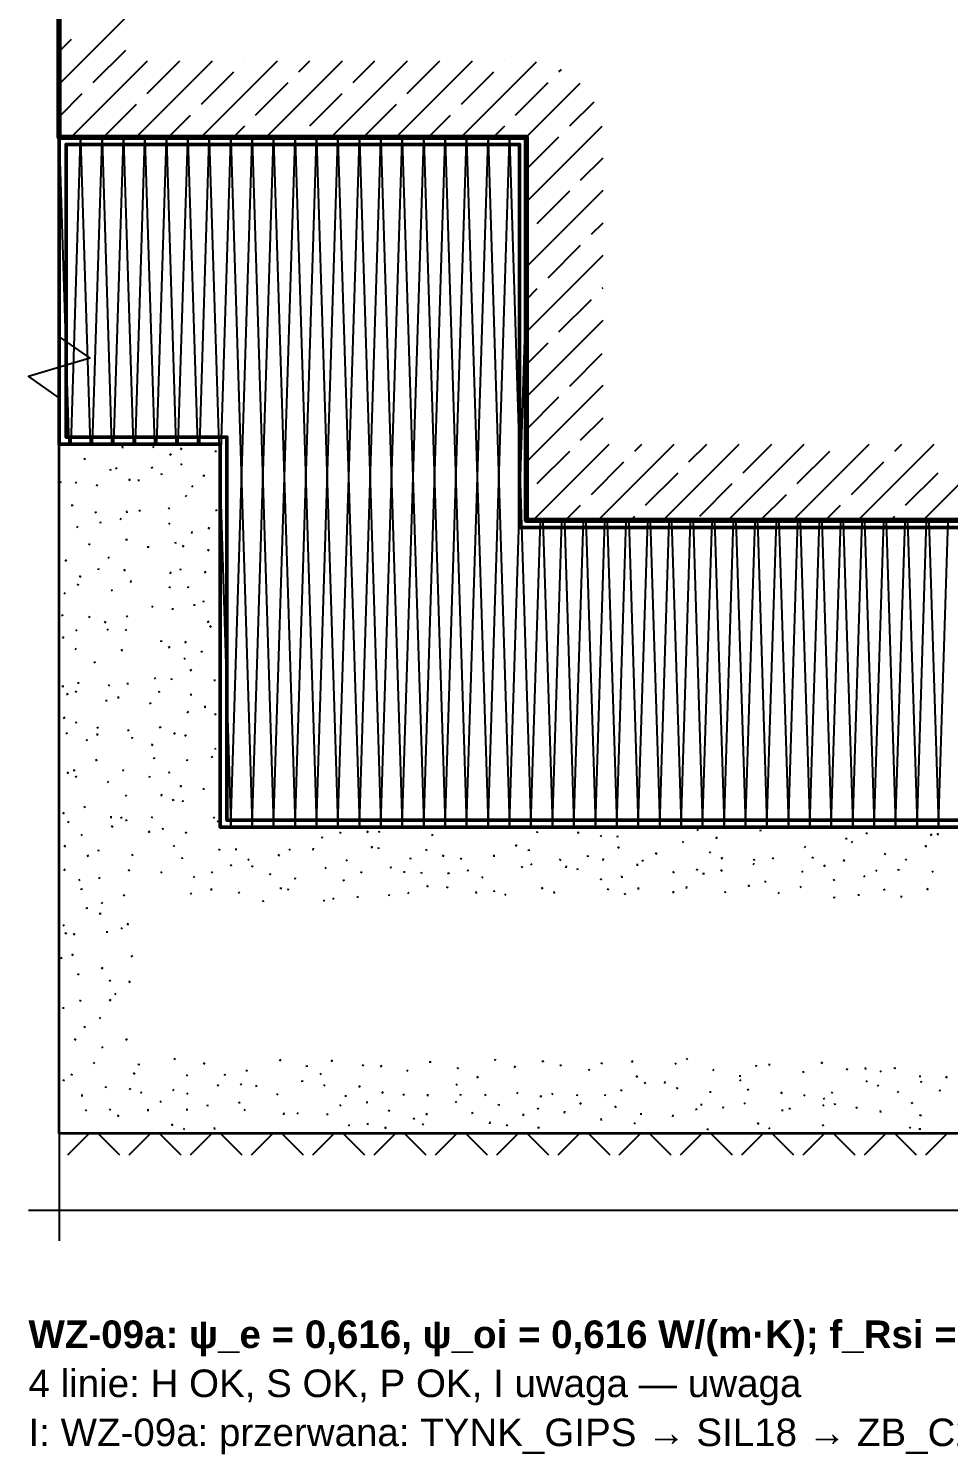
# Model space of a CAD drawing. Header units: metres. Extents: x -0.4 to 46.8, y -1.3 to 1.1.
# Drawn here: x 22.205 to 22.806, y -1.259 to -0.329 of the extents above; entities that cross this region are included whole.
import ezdxf

# ---------------------------------------------------------------- set-up
doc = ezdxf.new("R2010")
doc.units = ezdxf.units.M
doc.linetypes.add('KRESKOWA_DROBNA', pattern=[3.15, 2.1, -1.05])
doc.linetypes.add('PUNKTOWA_KROTKA', pattern=[6.3, 4.2, -1.05, 0, -1.05])
doc.layers.add('A-DET-IZOL', color=30, linetype='Continuous', lineweight=35, true_color=0xef6c00)
doc.layers.add('A-DET-MEMBRANY', color=8, linetype='PUNKTOWA_KROTKA', lineweight=25, true_color=0x455a64)
for name, color, linetype, lineweight in [('A-DET-OPIS', 2, 'Continuous', 25), ('A-DET-PRZERWA', 8, 'Continuous', 25), ('A-KRESKOWANIE', 8, 'Continuous', 18), ('A-SCIANY-IZOL', 4, 'Continuous', 35), ('A-SCIANY-KONSTR', 7, 'Continuous', 50), ('A-WARSTWY', 8, 'Continuous', 25)]:
    doc.layers.add(name, color=color, linetype=linetype, lineweight=lineweight)
doc.styles.add('PL_ARIAL', font='arial.ttf')
doc.styles.add('PL_ARIAL_B', font='arialbd.ttf')

msp = doc.modelspace()

# ---------------------------------------------------------------- linework, layer by layer
at = {"layer": 'A-DET-IZOL', "lineweight": 50, "ltscale": 0.01, "true_color": 0xef6c00}
msp.add_lwpolyline([(23.03461, -0.6545), (23.03461, -0.4045), (23.72061, -0.4045), (23.72061, -0.5955), (23.22561, -0.5955), (23.22561, -0.8455), (22.33461, -0.8455), (22.33461, -0.5955), (22.22961, -0.5955), (22.22961, -0.4045), (22.52561, -0.4045), (22.52561, -0.6545)], close=True, dxfattribs=at)
at = {"layer": 'A-DET-MEMBRANY', "linetype": 'KRESKOWA_DROBNA', "lineweight": 25, "ltscale": 0.01, "true_color": 0x757575, "flags": 128}
msp.add_lwpolyline([(22.22511, -0.6), (22.33011, -0.6), (22.33011, -0.85), (23.23011, -0.85), (23.23011, -0.6), (23.72511, -0.6)], dxfattribs=at)
at = {"layer": 'A-DET-PRZERWA', "lineweight": 25, "ltscale": 0.01, "true_color": 0x000000}
for points in [[(22.22511, 0.02), (22.22511, -0.53), (22.24511, -0.544), (22.20511, -0.556), (22.22511, -0.57), (22.22511, -1.12)], [(22.20511, -1.1), (22.95511, -1.1), (22.96911, -1.08), (22.98111, -1.12), (22.99511, -1.1), (23.74511, -1.1)]]:
    msp.add_lwpolyline(points, dxfattribs=at)
at = {"layer": 'A-KRESKOWANIE', "lineweight": 25, "ltscale": 0.01}
for points in [[(22.22511, -0.36515), (22.27511, -0.31515)], [(22.22511, -0.34393), (22.23317, -0.33588)], [(22.24731, -0.36416), (22.26853, -0.34295)], [(22.23269, -0.4), (22.28269, -0.35)], [(22.27511, -0.4), (22.32511, -0.35)], [(22.28267, -0.37123), (22.30388, -0.35002)], [(22.31754, -0.4), (22.36754, -0.35)], [(22.34631, -0.35002), (22.34632, -0.35)], [(22.35996, -0.4), (22.40996, -0.35)], [(22.38166, -0.35709), (22.38875, -0.35)], [(22.40239, -0.4), (22.45239, -0.35)], [(22.41702, -0.36416), (22.43118, -0.35)], [(22.44482, -0.4), (22.49482, -0.35)], [(22.45237, -0.37123), (22.47359, -0.35002)], [(22.48724, -0.4), (22.53675, -0.3505)], [(22.51601, -0.35002), (22.51603, -0.35)], [(22.31802, -0.3783), (22.33924, -0.35709)], [(22.48773, -0.3783), (22.50894, -0.35709)], [(22.55137, -0.35709), (22.55292, -0.35554)], [(22.22511, -0.38636), (22.24024, -0.37123)], [(22.35338, -0.38537), (22.37459, -0.36416)], [(22.38873, -0.39244), (22.40995, -0.37123)], [(22.52308, -0.38537), (22.5443, -0.36416)], [(22.52967, -0.4), (22.56524, -0.36443)], [(22.25438, -0.39952), (22.2756, -0.3783)], [(22.42409, -0.39952), (22.4453, -0.3783)], [(22.55844, -0.39244), (22.57429, -0.3766)], [(22.29632, -0.4), (22.31095, -0.38537)], [(22.46603, -0.4), (22.48066, -0.38537)], [(22.33875, -0.4), (22.34631, -0.39244)], [(22.38118, -0.4), (22.38166, -0.39952)], [(22.50846, -0.4), (22.51601, -0.39244)], [(22.53011, -0.44198), (22.5795, -0.3926)], [(22.53015, -0.42073), (22.55137, -0.39952)], [(22.22511, -0.4015), (22.23133, -0.6)], [(22.23289, -0.6), (22.23911, -0.4015), (22.24533, -0.6)], [(22.24689, -0.6), (22.25311, -0.4015), (22.25933, -0.6)], [(22.26089, -0.6), (22.26711, -0.4015), (22.27333, -0.6)], [(22.27489, -0.6), (22.28111, -0.4015), (22.28733, -0.6)], [(22.28889, -0.6), (22.29511, -0.4015), (22.30133, -0.6)], [(22.30289, -0.6), (22.30911, -0.4015), (22.31533, -0.6)], [(22.31689, -0.6), (22.32311, -0.4015), (22.32933, -0.6)], [(22.33011, -0.625), (22.33711, -0.8485), (22.35111, -0.4015), (22.36511, -0.8485), (22.37911, -0.4015), (22.39311, -0.8485), (22.40711, -0.4015), (22.42111, -0.8485), (22.43511, -0.4015), (22.44911, -0.8485), (22.46311, -0.4015), (22.47711, -0.8485), (22.49111, -0.4015), (22.50511, -0.8485), (22.51911, -0.4015), (22.53311, -0.8485), (22.53933, -0.65)], [(22.33011, -0.625), (22.33711, -0.4015), (22.35111, -0.8485), (22.36511, -0.4015), (22.37911, -0.8485), (22.39311, -0.4015), (22.40711, -0.8485), (22.42111, -0.4015), (22.43511, -0.8485), (22.44911, -0.4015), (22.46311, -0.8485), (22.47711, -0.4015), (22.49111, -0.8485), (22.50511, -0.4015), (22.51911, -0.8485), (22.53011, -0.49729)], [(22.56551, -0.4278), (22.58011, -0.4132)], [(22.53011, -0.48441), (22.58011, -0.43441)], [(22.53723, -0.45608), (22.55844, -0.43487)], [(22.57258, -0.46315), (22.58011, -0.45562)], [(22.53011, -0.4632), (22.53015, -0.46315)], [(22.5443, -0.49144), (22.56551, -0.47023)], [(22.53011, -0.52684), (22.58011, -0.47684)], [(22.53011, -0.50562), (22.53723, -0.49851)], [(22.57965, -0.49851), (22.58011, -0.49805)], [(22.55137, -0.52679), (22.57258, -0.50558)], [(22.53011, -0.56926), (22.58011, -0.51926)], [(22.53011, -0.54805), (22.5443, -0.53387)], [(22.55844, -0.56215), (22.57965, -0.54094)], [(22.53011, -0.61169), (22.58011, -0.56169)], [(22.53015, -0.59043), (22.55137, -0.56922)], [(22.56551, -0.59751), (22.58011, -0.5829)], [(22.26667, -0.60266), (22.26652, -0.60147)], [(22.2862, -0.60224), (22.28698, -0.60132)], [(22.30456, -0.60352), (22.3052, -0.6025)], [(22.32731, -0.60538), (22.3273, -0.60418)], [(22.53423, -0.65), (22.58423, -0.6)], [(22.53723, -0.62579), (22.55844, -0.60458)], [(22.57665, -0.65), (22.62665, -0.6)], [(22.60087, -0.60458), (22.60544, -0.6)], [(22.61908, -0.65), (22.66908, -0.6)], [(22.63622, -0.61165), (22.64787, -0.6)], [(22.66151, -0.65), (22.71151, -0.6)], [(22.67158, -0.61872), (22.69029, -0.6)], [(22.70393, -0.65), (22.75393, -0.6)], [(22.70693, -0.62579), (22.72814, -0.60458)], [(22.74636, -0.65), (22.79636, -0.6)], [(22.77057, -0.60458), (22.77515, -0.6)], [(22.78879, -0.65), (22.83879, -0.6)], [(22.24178, -0.61042), (22.24197, -0.60924)], [(22.29819, -0.60739), (22.29749, -0.60641)], [(22.30531, -0.61388), (22.30456, -0.61294)], [(22.57258, -0.63286), (22.59379, -0.61165)], [(22.74229, -0.63286), (22.7635, -0.61165)], [(22.2588, -0.6176), (22.25857, -0.61643)], [(22.26287, -0.6164), (22.26237, -0.61531)], [(22.27162, -0.62379), (22.27064, -0.62309)], [(22.27711, -0.62428), (22.27718, -0.62308)], [(22.2861, -0.61588), (22.28557, -0.6148)], [(22.29146, -0.61958), (22.29266, -0.61952)], [(22.319, -0.62064), (22.3202, -0.62054)], [(22.60794, -0.63993), (22.62915, -0.61872)], [(22.77764, -0.63993), (22.79886, -0.61872)], [(22.22663, -0.6252), (22.22545, -0.62497)], [(22.23575, -0.6256), (22.23656, -0.62472)], [(22.24975, -0.62761), (22.2501, -0.62646)], [(22.3117, -0.62784), (22.31254, -0.62698)], [(22.64329, -0.647), (22.6645, -0.62579)], [(22.23422, -0.64023), (22.23302, -0.6401)], [(22.29741, -0.64245), (22.29647, -0.6417)], [(22.30758, -0.63419), (22.30846, -0.63338)], [(22.53011, -0.6329), (22.53015, -0.63286)], [(22.55544, -0.65), (22.56551, -0.63993)], [(22.68272, -0.65), (22.69986, -0.63286)], [(22.72515, -0.65), (22.73522, -0.63993)], [(22.24928, -0.64517), (22.24883, -0.64406)], [(22.25202, -0.65176), (22.2523, -0.65059)], [(22.26493, -0.64918), (22.26585, -0.6484)], [(22.2696, -0.6448), (22.26919, -0.64367)], [(22.27706, -0.64358), (22.2782, -0.64319)], [(22.32715, -0.64344), (22.3282, -0.64286)], [(22.54089, -0.65), (22.54711, -0.8485), (22.55333, -0.65)], [(22.55489, -0.65), (22.56111, -0.8485), (22.56733, -0.65)], [(22.56889, -0.65), (22.57511, -0.8485), (22.58133, -0.65)], [(22.58289, -0.65), (22.58911, -0.8485), (22.59533, -0.65)], [(22.59689, -0.65), (22.60311, -0.8485), (22.60933, -0.65)], [(22.59787, -0.65), (22.60087, -0.647)], [(22.61089, -0.65), (22.61711, -0.8485), (22.62333, -0.65)], [(22.62489, -0.65), (22.63111, -0.8485), (22.63733, -0.65)], [(22.63889, -0.65), (22.64511, -0.8485), (22.65133, -0.65)], [(22.65289, -0.65), (22.65911, -0.8485), (22.66533, -0.65)], [(22.66689, -0.65), (22.67311, -0.8485), (22.67933, -0.65)], [(22.68089, -0.65), (22.68711, -0.8485), (22.69333, -0.65)], [(22.69489, -0.65), (22.70111, -0.8485), (22.70733, -0.65)], [(22.70889, -0.65), (22.71511, -0.8485), (22.72133, -0.65)], [(22.72289, -0.65), (22.72911, -0.8485), (22.73533, -0.65)], [(22.73689, -0.65), (22.74311, -0.8485), (22.74933, -0.65)], [(22.75089, -0.65), (22.75711, -0.8485), (22.76333, -0.65)], [(22.76489, -0.65), (22.77111, -0.8485), (22.77733, -0.65)], [(22.76757, -0.65), (22.77057, -0.647)], [(22.77889, -0.65), (22.78511, -0.8485), (22.79133, -0.65)], [(22.79289, -0.65), (22.79911, -0.8485), (22.80533, -0.65)], [(22.23671, -0.65446), (22.23752, -0.65357)], [(22.29677, -0.65241), (22.29762, -0.65156)], [(22.31172, -0.65835), (22.31187, -0.65716)], [(22.32337, -0.65528), (22.32232, -0.65469)], [(22.2454, -0.66589), (22.24433, -0.66534)], [(22.26963, -0.66248), (22.26843, -0.66244)], [(22.28267, -0.66718), (22.28386, -0.66706)], [(22.30133, -0.66511), (22.30106, -0.66395)], [(22.3067, -0.66709), (22.30568, -0.66646)], [(22.32247, -0.66982), (22.32278, -0.66866)], [(22.22912, -0.67622), (22.23009, -0.67551)], [(22.25705, -0.6744), (22.25788, -0.67353)], [(22.23945, -0.6868), (22.23841, -0.6862)], [(22.25082, -0.6822), (22.25103, -0.68102)], [(22.26816, -0.68298), (22.26751, -0.68197)], [(22.29788, -0.68466), (22.29798, -0.68347)], [(22.30439, -0.68235), (22.30462, -0.68117)], [(22.32075, -0.68432), (22.32028, -0.68322)], [(22.22847, -0.69786), (22.22906, -0.69682)], [(22.23792, -0.69211), (22.23685, -0.69158)], [(22.25896, -0.69568), (22.25999, -0.69507)], [(22.27186, -0.69032), (22.27209, -0.68914)], [(22.2978, -0.69381), (22.29667, -0.6934)], [(22.31008, -0.6936), (22.30889, -0.6934)], [(22.28557, -0.70651), (22.28627, -0.70553)], [(22.31341, -0.70568), (22.31344, -0.70448)], [(22.31887, -0.70273), (22.32006, -0.70264)], [(22.22745, -0.71237), (22.22705, -0.71124)], [(22.24462, -0.7134), (22.24504, -0.71228)], [(22.25577, -0.71668), (22.25474, -0.71606)], [(22.26969, -0.713), (22.26897, -0.71205)], [(22.29858, -0.70753), (22.29978, -0.70747)], [(22.32194, -0.71627), (22.32297, -0.71564)], [(22.22733, -0.72661), (22.22811, -0.7257)], [(22.23609, -0.72202), (22.23695, -0.72118)], [(22.25639, -0.72156), (22.25714, -0.72063)], [(22.26832, -0.72176), (22.26926, -0.72102)], [(22.32378, -0.71942), (22.32428, -0.71833)], [(22.23549, -0.73405), (22.23642, -0.73329)], [(22.26581, -0.7349), (22.26655, -0.73396)], [(22.29108, -0.7287), (22.29226, -0.72849)], [(22.29652, -0.73284), (22.29754, -0.73221)], [(22.30723, -0.72957), (22.30818, -0.72884)], [(22.318, -0.73601), (22.31851, -0.73492)], [(22.24785, -0.74255), (22.24894, -0.74205)], [(22.30748, -0.74068), (22.30667, -0.7398)], [(22.2873, -0.75326), (22.28821, -0.75247)], [(22.2987, -0.75416), (22.29841, -0.75299)], [(22.31144, -0.74816), (22.31086, -0.74711)], [(22.22689, -0.75811), (22.22809, -0.75811)], [(22.23073, -0.76385), (22.23045, -0.76269)], [(22.23594, -0.76218), (22.23635, -0.76105)], [(22.23824, -0.75603), (22.23704, -0.75598)], [(22.25818, -0.75802), (22.25727, -0.75724)], [(22.27043, -0.75648), (22.26923, -0.75642)], [(22.28987, -0.76169), (22.29106, -0.76155)], [(22.32724, -0.75444), (22.32605, -0.75428)], [(22.25607, -0.76806), (22.25592, -0.76687)], [(22.26377, -0.76599), (22.26382, -0.76479)], [(22.28399, -0.76932), (22.2851, -0.76885)], [(22.31179, -0.7637), (22.31059, -0.76369)], [(22.32035, -0.7721), (22.32039, -0.77091)], [(22.22884, -0.7793), (22.22812, -0.77834)], [(22.23695, -0.78193), (22.23577, -0.78172)], [(22.30873, -0.77538), (22.30948, -0.77444)], [(22.32743, -0.77696), (22.32689, -0.77588)], [(22.23036, -0.7893), (22.22994, -0.78818)], [(22.24984, -0.79012), (22.2503, -0.78902)], [(22.25053, -0.78558), (22.25004, -0.78449)], [(22.27068, -0.78735), (22.27016, -0.78626)], [(22.2905, -0.7849), (22.29167, -0.78461)], [(22.30078, -0.78949), (22.30029, -0.78839)], [(22.30723, -0.79053), (22.30824, -0.78987)], [(22.24383, -0.79347), (22.24264, -0.79335)], [(22.27344, -0.79195), (22.27225, -0.79179)], [(22.28656, -0.79673), (22.28549, -0.79619)], [(22.32741, -0.79947), (22.32687, -0.7984)], [(22.24974, -0.80689), (22.24929, -0.80577)], [(22.28723, -0.80554), (22.28725, -0.80434)], [(22.30872, -0.80681), (22.30879, -0.80561)], [(22.32428, -0.80444), (22.32535, -0.8039)], [(22.2314, -0.815), (22.23043, -0.8143)], [(22.23433, -0.81295), (22.23553, -0.81288)], [(22.23635, -0.81763), (22.23596, -0.8165)], [(22.26743, -0.81337), (22.26637, -0.8128)], [(22.28414, -0.8177), (22.28429, -0.81651)], [(22.29639, -0.81431), (22.29758, -0.81421)], [(22.25657, -0.82082), (22.25748, -0.82004)], [(22.30426, -0.82368), (22.30494, -0.8227)], [(22.32004, -0.8255), (22.31893, -0.82504)], [(22.24219, -0.83742), (22.24167, -0.83634)], [(22.26845, -0.82978), (22.26935, -0.82899)], [(22.29196, -0.82979), (22.29208, -0.82859)], [(22.29894, -0.83239), (22.30008, -0.83202)], [(22.30592, -0.83352), (22.30604, -0.83233)], [(22.22784, -0.84132), (22.2283, -0.84021)], [(22.231, -0.84725), (22.23152, -0.84617)], [(22.25915, -0.84413), (22.25901, -0.84294)], [(22.2651, -0.84405), (22.2662, -0.84356)], [(22.26928, -0.84617), (22.2689, -0.84504)], [(22.28535, -0.84394), (22.28609, -0.843)], [(22.32576, -0.84416), (22.32676, -0.84349)], [(22.32828, -0.84637), (22.32936, -0.84586)], [(22.24017, -0.85579), (22.23954, -0.85477)], [(22.25942, -0.85), (22.26017, -0.84906)], [(22.2835, -0.85322), (22.28461, -0.85277)], [(22.2923, -0.85122), (22.29343, -0.85082)], [(22.30774, -0.85428), (22.30818, -0.85317)], [(22.40927, -0.85396), (22.40812, -0.85361)], [(22.42613, -0.85349), (22.42682, -0.85251)], [(22.43346, -0.85319), (22.43464, -0.85295)], [(22.46813, -0.85526), (22.46922, -0.85477)], [(22.53734, -0.854), (22.53718, -0.85281)], [(22.56332, -0.85362), (22.5645, -0.85344)], [(22.57936, -0.85614), (22.57838, -0.85545)], [(22.58978, -0.85683), (22.58964, -0.85564)], [(22.64152, -0.85215), (22.64241, -0.85135)], [(22.68354, -0.85254), (22.68238, -0.85222)], [(22.75278, -0.85445), (22.75172, -0.8539)], [(22.79471, -0.85566), (22.79414, -0.85461)], [(22.79923, -0.85502), (22.79816, -0.85449)], [(22.22866, -0.8628), (22.2293, -0.86179)], [(22.25031, -0.86536), (22.25148, -0.86509)], [(22.30046, -0.86291), (22.29972, -0.86196)], [(22.33017, -0.86501), (22.32905, -0.86457)], [(22.34076, -0.86513), (22.34059, -0.86394)], [(22.37588, -0.86529), (22.37519, -0.86431)], [(22.391, -0.86506), (22.39109, -0.86386)], [(22.39693, -0.85744), (22.39672, -0.85626)], [(22.42887, -0.86336), (22.42981, -0.86262)], [(22.43308, -0.86385), (22.43426, -0.86361)], [(22.46522, -0.86549), (22.46467, -0.86442)], [(22.52384, -0.8627), (22.52321, -0.86168)], [(22.53112, -0.86496), (22.53232, -0.86486)], [(22.59006, -0.86368), (22.59076, -0.86271)], [(22.632, -0.86008), (22.63297, -0.85937)], [(22.654, -0.85735), (22.65473, -0.85639)], [(22.71156, -0.86334), (22.71246, -0.86255)], [(22.73844, -0.85769), (22.73955, -0.85724)], [(22.74234, -0.86009), (22.74312, -0.85918)], [(22.79067, -0.86278), (22.79133, -0.86177)], [(22.24419, -0.86941), (22.24353, -0.86841)], [(22.27322, -0.86877), (22.27277, -0.86766)], [(22.30555, -0.87102), (22.30536, -0.86983)], [(22.33758, -0.87545), (22.33718, -0.87432)], [(22.3482, -0.87147), (22.34923, -0.87085)], [(22.36906, -0.86866), (22.36802, -0.86806)], [(22.41311, -0.87229), (22.41239, -0.87133)], [(22.45452, -0.87095), (22.45477, -0.86977)], [(22.47564, -0.86918), (22.47627, -0.86816)], [(22.48801, -0.87094), (22.48686, -0.87059)], [(22.50903, -0.8694), (22.50914, -0.86821)], [(22.53309, -0.87474), (22.53385, -0.8738)], [(22.55273, -0.8717), (22.55173, -0.87103)], [(22.5708, -0.86929), (22.56962, -0.86906)], [(22.58026, -0.87176), (22.58045, -0.87057)], [(22.60261, -0.87529), (22.60269, -0.87409)], [(22.60625, -0.87246), (22.60589, -0.87132)], [(22.61545, -0.86771), (22.61446, -0.86703)], [(22.65055, -0.86684), (22.6496, -0.86611)], [(22.65735, -0.87045), (22.65832, -0.86974)], [(22.67812, -0.87449), (22.67894, -0.87362)], [(22.67836, -0.87142), (22.67954, -0.87122)], [(22.69156, -0.87073), (22.69045, -0.87026)], [(22.71748, -0.87023), (22.71636, -0.8698)], [(22.73734, -0.87235), (22.73769, -0.8712)], [(22.76417, -0.86819), (22.76455, -0.86706)], [(22.77843, -0.8718), (22.77753, -0.87101)], [(22.22818, -0.87825), (22.22894, -0.87732)], [(22.25119, -0.88386), (22.25173, -0.88279)], [(22.27054, -0.87866), (22.27111, -0.8776)], [(22.29231, -0.88013), (22.29154, -0.87921)], [(22.31271, -0.883), (22.31349, -0.88209)], [(22.32449, -0.87989), (22.32519, -0.87892)], [(22.35101, -0.87612), (22.35162, -0.87509)], [(22.36353, -0.88085), (22.36234, -0.88068)], [(22.37925, -0.88408), (22.37937, -0.88289)], [(22.39967, -0.8772), (22.39873, -0.87645)], [(22.42222, -0.88006), (22.4227, -0.87896)], [(22.44171, -0.87684), (22.44193, -0.87566)], [(22.45058, -0.87996), (22.45059, -0.87876)], [(22.46112, -0.87979), (22.46232, -0.87969)], [(22.47871, -0.88029), (22.47981, -0.87983)], [(22.49263, -0.87845), (22.49145, -0.87827)], [(22.50189, -0.88338), (22.50106, -0.88251)], [(22.52764, -0.87649), (22.52703, -0.87546)], [(22.55615, -0.8765), (22.55626, -0.87531)], [(22.56295, -0.87743), (22.56414, -0.87725)], [(22.57942, -0.88453), (22.57831, -0.88407)], [(22.59271, -0.88304), (22.59241, -0.88188)], [(22.62668, -0.87979), (22.62577, -0.879)], [(22.64145, -0.87839), (22.64174, -0.87723)], [(22.64508, -0.88035), (22.64627, -0.88025)], [(22.65727, -0.87871), (22.65781, -0.87764)], [(22.70981, -0.87944), (22.71085, -0.87884)], [(22.72503, -0.87604), (22.72454, -0.87494)], [(22.73119, -0.88509), (22.73088, -0.88393)], [(22.75032, -0.88241), (22.75128, -0.88168)], [(22.75911, -0.87879), (22.7581, -0.87815)], [(22.77358, -0.87822), (22.77245, -0.87784)], [(22.79487, -0.87936), (22.79588, -0.87871)], [(22.23796, -0.88491), (22.23891, -0.88418)], [(22.23909, -0.89056), (22.24028, -0.89039)], [(22.3108, -0.89381), (22.31163, -0.89294)], [(22.32471, -0.89129), (22.3243, -0.89016)], [(22.3422, -0.89304), (22.3431, -0.89225)], [(22.36919, -0.88987), (22.37039, -0.8898)], [(22.37529, -0.89099), (22.3741, -0.89082)], [(22.41108, -0.88537), (22.41079, -0.88421)], [(22.45269, -0.89336), (22.45356, -0.89254)], [(22.46614, -0.88892), (22.46517, -0.88821)], [(22.47837, -0.8899), (22.47887, -0.88881)], [(22.49755, -0.89325), (22.49723, -0.89209)], [(22.50862, -0.89174), (22.50982, -0.8917)], [(22.54078, -0.89042), (22.54018, -0.88938)], [(22.54835, -0.89327), (22.54818, -0.89208)], [(22.58388, -0.89102), (22.58283, -0.89045)], [(22.59478, -0.89419), (22.59438, -0.89307)], [(22.60337, -0.89064), (22.60321, -0.88945)], [(22.62622, -0.89308), (22.62621, -0.89188)], [(22.63458, -0.89003), (22.63474, -0.88884)], [(22.65938, -0.89255), (22.66051, -0.89216)], [(22.67571, -0.88898), (22.67501, -0.88801)], [(22.68656, -0.88626), (22.68574, -0.88539)], [(22.69454, -0.89337), (22.69538, -0.89251)], [(22.70881, -0.88943), (22.70978, -0.88872)], [(22.76318, -0.89087), (22.76434, -0.89059)], [(22.79179, -0.891), (22.79227, -0.88991)], [(22.24256, -0.90283), (22.24375, -0.90269)], [(22.2527, -0.8999), (22.2536, -0.8991)], [(22.26732, -0.89512), (22.26768, -0.89397)], [(22.35782, -0.89838), (22.35897, -0.89805)], [(22.39762, -0.89834), (22.39834, -0.89739)], [(22.40375, -0.89696), (22.40462, -0.89613)], [(22.41992, -0.89616), (22.42021, -0.895)], [(22.44051, -0.89487), (22.44077, -0.8937)], [(22.51597, -0.89448), (22.51665, -0.89348)], [(22.7304, -0.89598), (22.73159, -0.89583)], [(22.74759, -0.89446), (22.74639, -0.89433)], [(22.77425, -0.89524), (22.77545, -0.89524)], [(22.2513, -0.90649), (22.2525, -0.90636)], [(22.22769, -0.91437), (22.22851, -0.91349)], [(22.23002, -0.91968), (22.22889, -0.91928)], [(22.23548, -0.92038), (22.2345, -0.91968)], [(22.25655, -0.91906), (22.25656, -0.91786)], [(22.26644, -0.91666), (22.26568, -0.91574)], [(22.26981, -0.91386), (22.27036, -0.9128)], [(22.2269, -0.93599), (22.22633, -0.93494)], [(22.23439, -0.93387), (22.23337, -0.93323)], [(22.2722, -0.93463), (22.27315, -0.93388)], [(22.23826, -0.94642), (22.23717, -0.94593)], [(22.25379, -0.94258), (22.25282, -0.94187)], [(22.25872, -0.95079), (22.25828, -0.94967)], [(22.26243, -0.95925), (22.26147, -0.95853)], [(22.27178, -0.95138), (22.2707, -0.95086)], [(22.23893, -0.96386), (22.23937, -0.96275)], [(22.25827, -0.96329), (22.25879, -0.96221)], [(22.22846, -0.96822), (22.22726, -0.96816)], [(22.25151, -0.97503), (22.25234, -0.97416)], [(22.24122, -0.9806), (22.24232, -0.98011)], [(22.23544, -0.98899), (22.23604, -0.98795)], [(22.25289, -0.9941), (22.25391, -0.99346)], [(22.26856, -0.98882), (22.26963, -0.98828)], [(22.24823, -1.00459), (22.24761, -1.00356)], [(22.27767, -1.00516), (22.27648, -1.005)], [(22.30109, -1.00168), (22.29995, -1.00128)], [(22.31957, -1.00464), (22.32017, -1.00361)], [(22.36897, -1.00246), (22.36977, -1.00157)], [(22.40347, -1.00323), (22.40289, -1.00218)], [(22.46667, -1.00317), (22.46786, -1.00313)], [(22.50977, -1.00239), (22.5099, -1.00119)], [(22.54029, -1.0029), (22.54144, -1.00256)], [(22.55191, -1.00558), (22.55299, -1.00506)], [(22.57909, -1.00478), (22.57964, -1.00371)], [(22.59881, -1.00334), (22.59961, -1.00244)], [(22.62716, -1.00473), (22.62816, -1.00406)], [(22.63461, -1.00175), (22.63537, -1.00082)], [(22.68016, -1.00625), (22.68035, -1.00506)], [(22.72276, -1.00427), (22.72347, -1.0033)], [(22.2338, -1.01184), (22.23265, -1.01148)], [(22.27387, -1.01119), (22.27452, -1.01017)], [(22.30914, -1.01258), (22.30827, -1.01175)], [(22.33324, -1.01212), (22.33358, -1.01098)], [(22.34795, -1.00936), (22.34686, -1.00887)], [(22.38615, -1.00601), (22.38734, -1.00591)], [(22.39619, -1.01166), (22.39539, -1.01076)], [(22.424, -1.00575), (22.42289, -1.00531)], [(22.43578, -1.00665), (22.43508, -1.00568)], [(22.45216, -1.00939), (22.4528, -1.00838)], [(22.48564, -1.00805), (22.48536, -1.00689)], [(22.49783, -1.0134), (22.49882, -1.01271)], [(22.52222, -1.00683), (22.52301, -1.00592)], [(22.57062, -1.00853), (22.57178, -1.00824)], [(22.60274, -1.01315), (22.60175, -1.01246)], [(22.65176, -1.00884), (22.65258, -1.00796)], [(22.6689, -1.01244), (22.6701, -1.01241)], [(22.68928, -1.00526), (22.68809, -1.00516)], [(22.71116, -1.01037), (22.71069, -1.00926)], [(22.73987, -1.00837), (22.73875, -1.00794)], [(22.75167, -1.0081), (22.75152, -1.00691)], [(22.76175, -1.01), (22.76112, -1.00898)], [(22.77122, -1.00763), (22.77004, -1.00741)], [(22.78646, -1.01264), (22.78765, -1.01248)], [(22.80416, -1.01354), (22.80482, -1.01254)], [(22.22868, -1.01564), (22.22759, -1.01515)], [(22.25631, -1.01985), (22.25513, -1.01963)], [(22.27133, -1.02149), (22.27168, -1.02034)], [(22.2786, -1.02365), (22.27897, -1.0225)], [(22.29928, -1.02181), (22.30017, -1.021)], [(22.30915, -1.02454), (22.30841, -1.02359)], [(22.32933, -1.01893), (22.32825, -1.01842)], [(22.34408, -1.01851), (22.34344, -1.01749)], [(22.35332, -1.01917), (22.35443, -1.01873)], [(22.38313, -1.01579), (22.3843, -1.01553)], [(22.39867, -1.01919), (22.39784, -1.01832)], [(22.42164, -1.01992), (22.42103, -1.01889)], [(22.43583, -1.02365), (22.43651, -1.02267)], [(22.48524, -1.01856), (22.48436, -1.01775)], [(22.52394, -1.02377), (22.52476, -1.02289)], [(22.59257, -1.0222), (22.59151, -1.02164)], [(22.60788, -1.01751), (22.60744, -1.01639)], [(22.62056, -1.01725), (22.62076, -1.01607)], [(22.62915, -1.02073), (22.62817, -1.02004)], [(22.6502, -1.02348), (22.65026, -1.02228)], [(22.66947, -1.01571), (22.67019, -1.01475)], [(22.67424, -1.02138), (22.67538, -1.021)], [(22.69728, -1.0239), (22.69624, -1.02329)], [(22.73015, -1.02372), (22.72921, -1.02299)], [(22.75271, -1.01642), (22.75195, -1.0155)], [(22.75933, -1.01901), (22.76024, -1.01823)], [(22.77226, -1.02316), (22.77314, -1.02234)], [(22.78852, -1.01655), (22.78734, -1.01633)], [(22.80001, -1.02235), (22.80012, -1.02116)], [(22.24024, -1.02573), (22.24016, -1.02453)], [(22.292, -1.02967), (22.29102, -1.02898)], [(22.32258, -1.03195), (22.32141, -1.03169)], [(22.34312, -1.03046), (22.34271, -1.02933)], [(22.36797, -1.025), (22.3671, -1.02416)], [(22.40922, -1.03205), (22.40828, -1.0313)], [(22.41219, -1.02612), (22.41217, -1.02492)], [(22.42616, -1.03028), (22.42617, -1.02908)], [(22.44945, -1.02463), (22.45057, -1.0242)], [(22.46585, -1.02557), (22.46583, -1.02437)], [(22.48458, -1.02993), (22.48375, -1.02906)], [(22.48784, -1.02491), (22.48666, -1.02469)], [(22.50359, -1.02538), (22.50314, -1.02427)], [(22.51272, -1.03142), (22.51152, -1.03137)], [(22.54009, -1.02591), (22.5389, -1.02579)], [(22.54758, -1.02476), (22.54678, -1.02387)], [(22.56394, -1.0252), (22.56276, -1.025)], [(22.565, -1.0306), (22.566, -1.02994)], [(22.58155, -1.02544), (22.58175, -1.02426)], [(22.58862, -1.03316), (22.58789, -1.03221)], [(22.64448, -1.03174), (22.64445, -1.03054)], [(22.65926, -1.03326), (22.65809, -1.03299)], [(22.67224, -1.0307), (22.67319, -1.02997)], [(22.71208, -1.0254), (22.71115, -1.02465)], [(22.72443, -1.03209), (22.72368, -1.03116)], [(22.72402, -1.02752), (22.72501, -1.02684)], [(22.7316, -1.03158), (22.73147, -1.03038)], [(22.74511, -1.03323), (22.74626, -1.03289)], [(22.78135, -1.03019), (22.78243, -1.02965)], [(22.24314, -1.03525), (22.24223, -1.03446)], [(22.25791, -1.03483), (22.25857, -1.03383)], [(22.26431, -1.0389), (22.26329, -1.03827)], [(22.28326, -1.03536), (22.28327, -1.03416)], [(22.30857, -1.03497), (22.30869, -1.03378)], [(22.34679, -1.03507), (22.34585, -1.03432)], [(22.37186, -1.03772), (22.37201, -1.03652)], [(22.38037, -1.0372), (22.38113, -1.03627)], [(22.40073, -1.03763), (22.39953, -1.03756)], [(22.44101, -1.0353), (22.43987, -1.03493)], [(22.45624, -1.04051), (22.4573, -1.03995)], [(22.46504, -1.03801), (22.46504, -1.03681)], [(22.49509, -1.03715), (22.49476, -1.03599)], [(22.52814, -1.03839), (22.52826, -1.0372)], [(22.5372, -1.03392), (22.53827, -1.03336)], [(22.55489, -1.03661), (22.55517, -1.03545)], [(22.57903, -1.04147), (22.57881, -1.04029)], [(22.60492, -1.03783), (22.60512, -1.03664)], [(22.6258, -1.03901), (22.62583, -1.03781)], [(22.6414, -1.03473), (22.64089, -1.03364)], [(22.69772, -1.03507), (22.69654, -1.03486)], [(22.70256, -1.03408), (22.70141, -1.03373)], [(22.76154, -1.03624), (22.76126, -1.03507)], [(22.78793, -1.03838), (22.78678, -1.03805)], [(22.24468, -1.05), (22.23054, -1.06414)], [(22.26468, -1.06414), (22.25054, -1.05)], [(22.28468, -1.05), (22.27054, -1.06414)], [(22.30468, -1.06414), (22.29054, -1.05)], [(22.29875, -1.04482), (22.29921, -1.04372)], [(22.30723, -1.04742), (22.30625, -1.04672)], [(22.32468, -1.05), (22.31054, -1.06414)], [(22.32667, -1.0473), (22.32661, -1.0461)], [(22.34468, -1.06414), (22.33054, -1.05)], [(22.36468, -1.05), (22.35054, -1.06414)], [(22.38468, -1.06414), (22.37054, -1.05)], [(22.40468, -1.05), (22.39054, -1.06414)], [(22.42468, -1.06414), (22.41054, -1.05)], [(22.41408, -1.04492), (22.41492, -1.04406)], [(22.42682, -1.04427), (22.4263, -1.04318)], [(22.44468, -1.05), (22.43054, -1.06414)], [(22.43865, -1.04696), (22.438, -1.04594)], [(22.46468, -1.06414), (22.45054, -1.05)], [(22.46306, -1.04446), (22.4622, -1.04362)], [(22.48468, -1.05), (22.47054, -1.06414)], [(22.50468, -1.06414), (22.49054, -1.05)], [(22.50631, -1.04365), (22.50637, -1.04245)], [(22.52468, -1.05), (22.51054, -1.06414)], [(22.51725, -1.04524), (22.51773, -1.04415)], [(22.54468, -1.06414), (22.53054, -1.05)], [(22.53742, -1.04613), (22.53861, -1.04606)], [(22.56468, -1.05), (22.55054, -1.06414)], [(22.58468, -1.06414), (22.57054, -1.05)], [(22.60468, -1.05), (22.59054, -1.06414)], [(22.60142, -1.04366), (22.60041, -1.043)], [(22.62468, -1.06414), (22.61054, -1.05)], [(22.64468, -1.05), (22.63054, -1.06414)], [(22.64826, -1.04782), (22.64873, -1.04672)], [(22.66468, -1.06414), (22.65054, -1.05)], [(22.68468, -1.05), (22.67054, -1.06414)], [(22.68118, -1.04384), (22.68173, -1.04278)], [(22.68832, -1.04695), (22.68922, -1.04616)], [(22.70468, -1.06414), (22.69054, -1.05)], [(22.72468, -1.05), (22.71054, -1.06414)], [(22.72405, -1.0452), (22.72356, -1.0441)], [(22.74468, -1.06414), (22.73054, -1.05)], [(22.76468, -1.05), (22.75054, -1.06414)], [(22.78468, -1.06414), (22.77054, -1.05)], [(22.78114, -1.0466), (22.78021, -1.04585)], [(22.78753, -1.04711), (22.78633, -1.04706)], [(22.80468, -1.05), (22.79054, -1.06414)]]:
    msp.add_lwpolyline(points, dxfattribs=at)
at = {"layer": 'A-SCIANY-IZOL', "lineweight": 50, "ltscale": 0.01}
msp.add_lwpolyline([(23.23011, -0.85), (22.33011, -0.85), (22.33011, -0.85), (22.33011, -0.85), (22.33011, -0.6), (22.33011, -0.6), (22.33011, -0.6), (22.33011, -0.6), (22.33011, -0.6), (22.33011, -0.6), (22.33011, -0.6), (22.33011, -0.6), (22.33011, -0.6), (22.33011, -0.6), (22.33011, -0.6), (22.33011, -0.6), (22.33011, -0.6), (22.33011, -0.6), (22.33011, -0.6), (22.33011, -0.6), (22.33011, -0.6), (22.22511, -0.6), (22.22511, -0.6), (22.22511, -0.6), (22.22511, -0.4), (22.22511, -0.4), (22.22511, -0.4), (22.53011, -0.4), (22.53011, -0.4), (22.53011, -0.4), (22.53011, -0.65), (22.53011, -0.65), (22.53011, -0.65), (22.53011, -0.65), (22.53011, -0.65), (22.53011, -0.65), (22.53011, -0.65), (22.53011, -0.65), (22.53011, -0.65), (22.53011, -0.65), (22.53011, -0.65), (22.53011, -0.65), (22.53011, -0.65), (22.53011, -0.65), (22.53011, -0.65), (22.53011, -0.65), (22.53011, -0.65), (23.03011, -0.65)], dxfattribs=at)
at = {"layer": 'A-SCIANY-KONSTR', "lineweight": 70, "ltscale": 0.01}
msp.add_lwpolyline([(23.03011, -0.65), (22.53011, -0.65), (22.53011, -0.65), (22.53011, -0.65), (22.53011, -0.4), (22.53011, -0.4), (22.53011, -0.4), (22.53011, -0.4), (22.53011, -0.4), (22.53011, -0.4), (22.53011, -0.4), (22.53011, -0.4), (22.53011, -0.4), (22.53011, -0.4), (22.53011, -0.4), (22.53011, -0.4), (22.53011, -0.4), (22.53011, -0.4), (22.53011, -0.4), (22.53011, -0.4), (22.53011, -0.4), (22.22511, -0.4), (22.22511, -0.4), (22.22511, -0.4), (22.22511, -0.15)], dxfattribs=at)
at = {"layer": 'A-WARSTWY', "lineweight": 35, "ltscale": 0.01}
msp.add_lwpolyline([(23.43011, -1.05), (22.22511, -1.05), (22.22511, -1.05), (22.22511, -1.05), (22.22511, -0.6), (22.22511, -0.6), (22.22511, -0.6), (22.33011, -0.6), (22.33011, -0.6), (22.33011, -0.6), (22.33011, -0.85), (22.33011, -0.85), (22.33011, -0.85), (22.33011, -0.85), (22.33011, -0.85), (22.33011, -0.85), (22.33011, -0.85), (22.33011, -0.85), (22.33011, -0.85), (22.33011, -0.85), (22.33011, -0.85), (22.33011, -0.85), (22.33011, -0.85), (22.33011, -0.85), (22.33011, -0.85), (22.33011, -0.85), (22.33011, -0.85), (23.23011, -0.85)], dxfattribs=at)

# ---------------------------------------------------------------- texts
at = {"layer": 'A-DET-OPIS', "style": 'PL_ARIAL_B'}
msp.add_text('WZ-09a: ψ_e = 0,616, ψ_oi = 0,616 W/(m·K); f_Rsi = 0,760 ≥ 0,72 — ZŁY', height=0.018, dxfattribs=at).set_placement((22.20511, -1.19))
at = {"layer": 'A-DET-OPIS', "true_color": 0xb7791f, "style": 'PL_ARIAL'}
for s, p in [('4 linie: H OK, S OK, P OK, I uwaga — uwaga', (22.20511, -1.222)), ('I: WZ-09a: przerwana: TYNK_GIPS → SIL18 → ZB_C25 → TYNK_CW (płyta ciągła do strefy nieogrzewanej — mostek konstrukcyjny); obrys izolacji: 3 części (w tym warstwy…', (22.20511, -1.254))]:
    msp.add_text(s, height=0.018, dxfattribs=at).set_placement(p)

doc.saveas('drawing.dxf')
